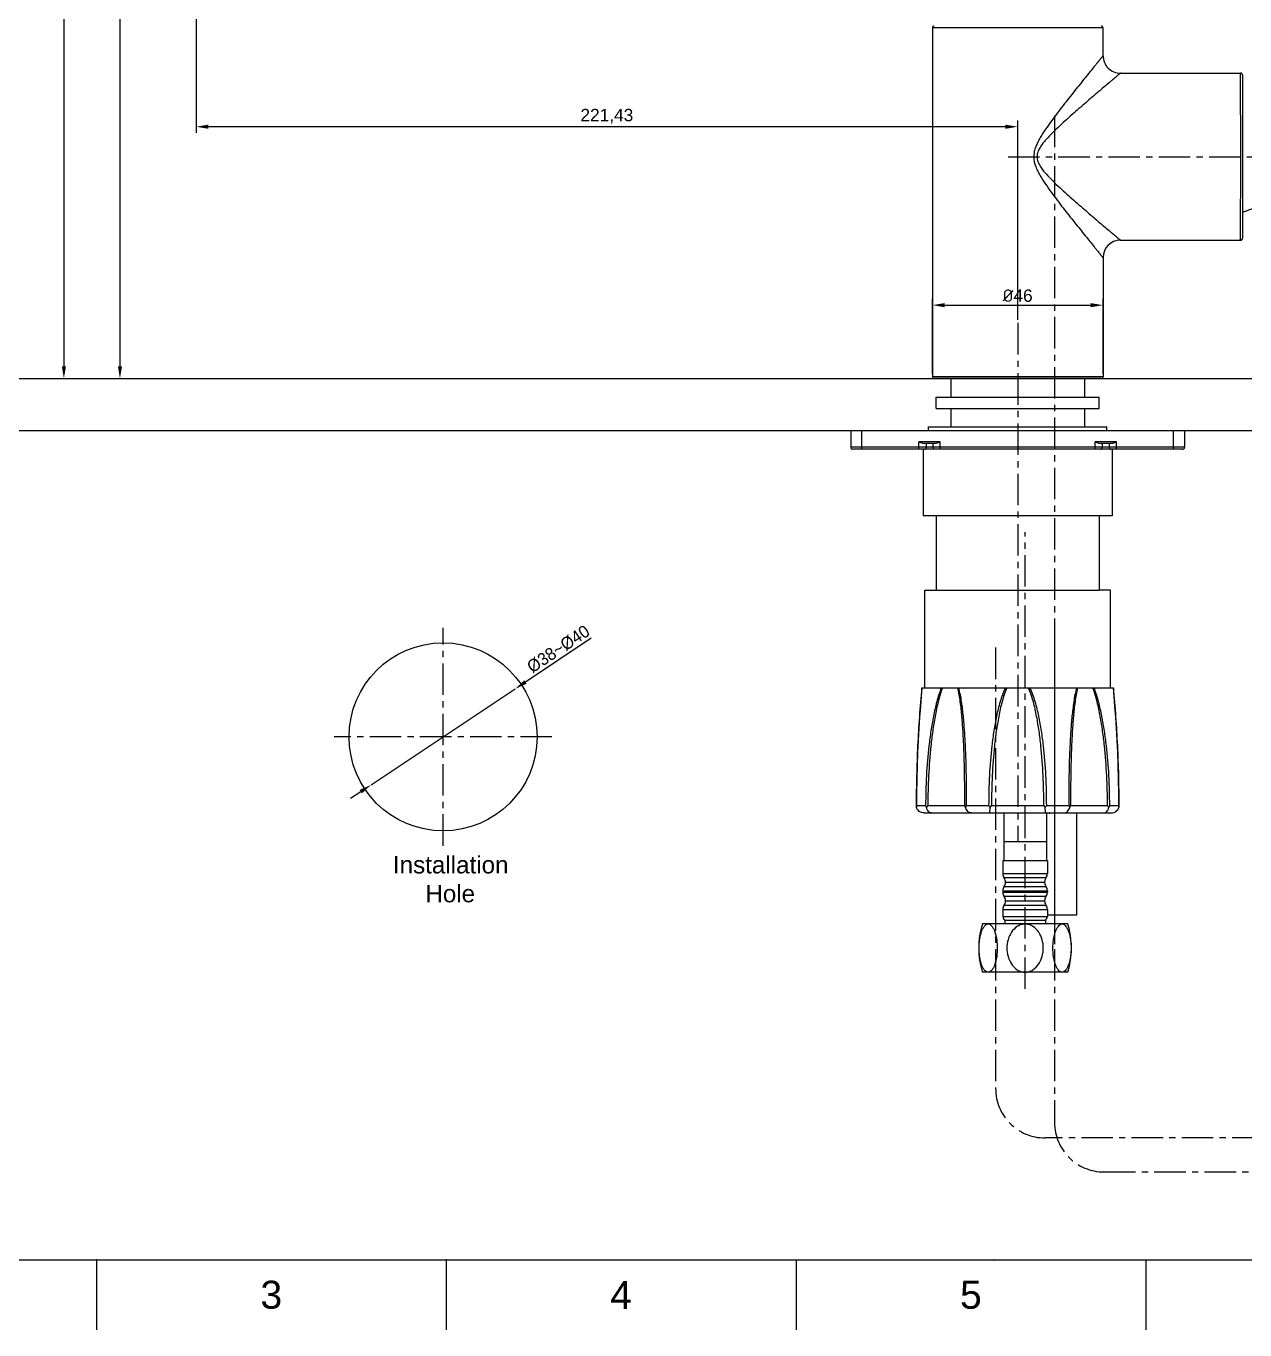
# Model space of a CAD drawing. Header units: millimetres. Extents: x 601 to 1195, y -13 to 407.
# Drawn here: x 742.4 to 988.8, y -13.3 to 250.2 of the extents above; entities that cross this region are included whole.
import ezdxf

# ---------------------------------------------------------------- set-up
doc = ezdxf.new("R2010")
doc.units = ezdxf.units.MM
doc.header["$LTSCALE"] = 0.1
doc.linetypes.add('CENTERX2', pattern=[101.6, 63.5, -12.7, 12.7, -12.7])
for name, color, linetype in [('02___PRT_ALL_AXES', 7, 'Continuous'), ('03___PRT_ALL_CURVES', 7, 'Continuous'), ('CENTER', 1, 'CENTERX2'), ('DIM', 3, 'Continuous'), ('TEXT', 2, 'Continuous')]:
    doc.layers.add(name, color=color, linetype=linetype)
doc.styles.get("Standard").update_dxf_attribs({"font": 'arial.ttf'})
doc.dimstyles.new('ISO-25', dxfattribs={"dimtxt": 2.5, "dimasz": 2.5, "dimexe": 1.25, "dimexo": 0.625, "dimtad": 1, "dimlfac": 1.33325, "dimtxsty": 'Standard', "dimcen": 2.5, "dimadec": 0, "dimazin": 0, "dimtfac": 1, "dimtmove": 0, "dimatfit": 3, "dimfxl": 0, "dimarcsym": 0})

# ---------------------------------------------------------------- blocks, each defined once
blk = doc.blocks.new('*D9')
at = {"layer": 'Defpoints', "color": 0}
for p in [(841.27, 116.27), (812.13, 96.88)]:
    blk.add_point(p, dxfattribs=at)
at = {"layer": 'DIM', "color": 0, "lineweight": -2}
for p, q in [((856.64, 126.5), (843.35, 117.66)), ((812.13, 96.88), (841.27, 116.27)), ((810.05, 95.5), (807.97, 94.11))]:
    blk.add_line(p, q, dxfattribs=at)
at = {"layer": 'DIM', "color": 0}
for points in [[(843.12, 118), (843.58, 117.31), (841.27, 116.27)], [(809.82, 95.84), (810.28, 95.15), (812.13, 96.88)]]:
    blk.add_solid(points, dxfattribs=at)
at = {"layer": 'DIM', "color": 0, "insert": (850, 124.33), "char_height": 2.5, "attachment_point": 5, "rotation": 33.6436}
blk.add_mtext('{\\fMS PGothic|b0|i0|c129|p34;%%C38~%%C40}', dxfattribs=at)
blk = doc.blocks.new('*D10')
at = {"layer": 'Defpoints', "color": 0}
for p in [(960.1, 193.82), (925.6, 179.34), (960.1, 179.34)]:
    blk.add_point(p, dxfattribs=at)
at = {"layer": 'DIM', "color": 0, "lineweight": -2}
for p, q in [((925.6, 179.96), (925.6, 195.07)), ((960.1, 179.96), (960.1, 195.07)), ((928.1, 193.82), (957.6, 193.82))]:
    blk.add_line(p, q, dxfattribs=at)
at = {"layer": 'DIM', "color": 0}
for points in [[(928.1, 194.23), (928.1, 193.4), (925.6, 193.82)], [(957.6, 194.23), (957.6, 193.4), (960.1, 193.82)]]:
    blk.add_solid(points, dxfattribs=at)
at = {"layer": 'DIM', "color": 0, "insert": (942.85, 195.72), "char_height": 2.5, "attachment_point": 5}
blk.add_mtext('{\\fISOCPEUR|b0|i0|c0|p34;%%C}46', dxfattribs=at)
blk = doc.blocks.new('*D12')
at = {"layer": 'Defpoints', "color": 0}
for p in [(778.71, 381.36), (750.05, 178.96), (925.97, 178.96)]:
    blk.add_point(p, dxfattribs=at)
at = {"layer": 'DIM', "color": 0, "lineweight": -2}
for p, q in [((778.08, 381.36), (748.8, 381.36)), ((750.05, 378.86), (750.05, 181.46)), ((925.35, 178.96), (748.8, 178.96))]:
    blk.add_line(p, q, dxfattribs=at)
at = {"layer": 'DIM', "color": 0}
for points in [[(749.63, 378.86), (750.46, 378.86), (750.05, 381.36)], [(749.63, 181.46), (750.46, 181.46), (750.05, 178.96)]]:
    blk.add_solid(points, dxfattribs=at)
at = {"layer": 'DIM', "color": 0, "insert": (747.92, 280.16), "char_height": 2.5, "attachment_point": 5, "rotation": 90}
blk.add_mtext('269,85', dxfattribs=at)
blk = doc.blocks.new('*D13')
at = {"layer": 'Defpoints', "color": 0}
for p in [(776.77, 337.86), (761.38, 178.96), (925.97, 178.96)]:
    blk.add_point(p, dxfattribs=at)
at = {"layer": 'DIM', "color": 0, "lineweight": -2}
for p, q in [((776.14, 337.86), (760.13, 337.86)), ((761.38, 335.36), (761.38, 181.46)), ((925.35, 178.96), (760.13, 178.96))]:
    blk.add_line(p, q, dxfattribs=at)
at = {"layer": 'DIM', "color": 0}
for points in [[(760.96, 335.36), (761.79, 335.36), (761.38, 337.86)], [(760.96, 181.46), (761.79, 181.46), (761.38, 178.96)]]:
    blk.add_solid(points, dxfattribs=at)
at = {"layer": 'DIM', "color": 0, "insert": (759.25, 258.41), "char_height": 2.5, "attachment_point": 5, "rotation": 90}
blk.add_mtext('211,85', dxfattribs=at)
blk = doc.blocks.new('*D14')
at = {"layer": 'Defpoints', "color": 0}
for p in [(776.77, 337.86), (776.77, 229.87), (942.85, 190.21)]:
    blk.add_point(p, dxfattribs=at)
at = {"layer": 'DIM', "color": 0, "lineweight": -2}
for p, q in [((776.77, 337.23), (776.77, 228.62)), ((940.35, 229.87), (779.27, 229.87)), ((942.85, 190.84), (942.85, 231.12))]:
    blk.add_line(p, q, dxfattribs=at)
at = {"layer": 'DIM', "color": 0}
for points in [[(779.27, 230.29), (779.27, 229.45), (776.77, 229.87)], [(940.35, 230.29), (940.35, 229.45), (942.85, 229.87)]]:
    blk.add_solid(points, dxfattribs=at)
at = {"layer": 'DIM', "color": 0, "insert": (859.81, 232), "char_height": 2.5, "attachment_point": 5}
blk.add_mtext('221,43', dxfattribs=at)

msp = doc.modelspace()

# ---------------------------------------------------------------- linework, layer by layer
at = {"color": 7, "linetype": 'Continuous'}
for p, q in [((925.6007, 249.8384), (925.5984, 179.338)), ((952.5064, 249.8368), (925.6007, 249.8384)), ((960.1007, 249.8377), (952.5064, 249.8368)), ((960.1005, 244.2181), (960.1007, 249.8377)), ((963.6257, 240.693), (987.9221, 240.6948)), ((987.9256, 223.8198), (987.9221, 240.6948)), ((988.2971, 240.3198), (988.3005, 223.8198)), ((946.0975, 223.8169), (946.7606, 223.8167)), ((987.9246, 206.9448), (987.9256, 223.8198)), ((988.3005, 223.8198), (988.2996, 207.3198)), ((993.6052, 214.5304), (988.3005, 212.57)), ((963.6238, 206.943), (987.9246, 206.9448)), ((960.0992, 203.4181), (960.0984, 179.3369)), ((942.8484, 179.3366), (925.5984, 179.338)), ((960.0984, 179.3369), (942.8484, 179.3366)), ((940.0727, 178.9617), (925.9734, 178.963)), ((956.9777, 178.9615), (928.71, 178.9625)), ((929.3483, 178.9624), (929.3483, 175.2125)), ((956.3483, 178.9615), (956.3483, 175.2116)), ((957.2033, 178.9616), (956.9755, 178.9615)), ((959.7231, 178.9619), (957.2033, 178.9616)), ((929.3483, 172.9625), (929.3483, 169.2125)), ((956.3483, 172.9616), (956.3483, 169.2121)), ((909.0984, 168.4627), (909.0983, 165.0877)), ((909.0984, 168.4627), (976.5984, 168.4616)), ((911.3483, 164.7126), (911.3484, 168.4626)), ((922.8844, 164.7125), (922.8845, 166.2124)), ((927.1601, 166.2124), (922.8845, 166.2124)), ((927.1601, 164.7124), (927.1601, 166.2124)), ((958.5365, 164.7119), (958.5366, 166.2119)), ((962.8122, 166.2118), (958.5366, 166.2119)), ((962.8122, 164.7118), (962.8122, 166.2118)), ((974.3483, 164.7116), (974.3484, 168.4616)), ((976.5984, 168.4616), (976.5983, 165.0866)), ((959.9837, 165.0869), (909.0983, 165.0877)), ((976.2233, 164.7116), (909.4733, 164.7127)), ((926.168, 165.8374), (923.8766, 165.8374)), ((924.3845, 165.0874), (924.3845, 165.8374)), ((925.713, 165.8374), (925.713, 165.0874)), ((961.8201, 165.8368), (959.5287, 165.8368)), ((959.9837, 165.0869), (959.9837, 165.8369)), ((961.3122, 165.0869), (959.9837, 165.0869)), ((961.3122, 165.8368), (961.3122, 165.0868)), ((976.5983, 165.0866), (961.3122, 165.0868)), ((961.7246, 164.7118), (961.6881, 164.7118)), ((926.3481, 151.2127), (926.3479, 136.2127)), ((959.3481, 151.2122), (959.3479, 136.2122)), ((924.0975, 116.4878), (924.0979, 136.2128)), ((924.0981, 136.2128), (959.3479, 136.2121)), ((961.5976, 136.2122), (959.3479, 136.2121)), ((961.5975, 116.4872), (961.5979, 136.2122)), ((923.4993, 116.4877), (962.1958, 116.4871)), ((962.3478, 114.7609), (962.1958, 116.4871)), ((923.018, 110.5464), (922.867, 108.2766)), ((922.4327, 98.0515), (922.3863, 95.1769)), ((922.3863, 95.1769), (922.3739, 92.4158)), ((922.3783, 92.3088), (922.374, 92.4157)), ((922.4043, 92.7127), (924.2461, 92.7126)), ((924.6898, 92.7126), (932.1709, 92.7123)), ((932.5376, 92.7123), (936.9842, 92.7122)), ((937.5572, 92.7122), (948.1371, 92.712)), ((948.7101, 92.712), (953.1567, 92.712)), ((953.5233, 92.712), (961.0045, 92.712)), ((961.4482, 92.712), (963.29, 92.712)), ((963.3203, 92.415), (963.316, 92.3082)), ((923.9232, 91.2127), (961.771, 91.2121)), ((940.0375, 91.212), (940.0375, 81.51)), ((948.6625, 91.2122), (948.6625, 81.51)), ((951.0454, 91.2123), (952.5495, 91.212)), ((940.0375, 85.4382), (948.6625, 85.4382)), ((939.85, 78.931), (948.85, 78.931)), ((948.5688, 78.0565), (940.1313, 78.0565)), ((940.4124, 77.1975), (948.2876, 77.1975)), ((939.85, 75.4641), (948.85, 75.4641)), ((939.85, 75.181), (948.85, 75.181)), ((940.1313, 76.3385), (948.5688, 76.3385)), ((948.5688, 74.3065), (940.1313, 74.3065)), ((939.85, 71.7141), (948.85, 71.7141)), ((940.1313, 72.5885), (948.5688, 72.5885)), ((940.4124, 73.4475), (948.2876, 73.4475)), ((952.975, 68.76), (935.725, 68.76)), ((939.85, 70.26), (948.85, 70.26)), ((952.975, 59.01), (935.725, 59.01))]:
    msp.add_line(p, q, dxfattribs=at)
for p, q in [((683.7809, 178.962), (999.4145, 178.962)), ((683.7809, 168.4622), (999.4145, 168.4622)), ((615.2102, 0.8691), (1180.8668, 0.8691)), ((756.6244, 0.8691), (756.6244, -13.2723)), ((827.3314, 0.8691), (827.3314, -13.2723)), ((898.0385, 0.8691), (898.0385, -13.2723)), ((968.7456, 0.8691), (968.7456, -13.2723))]:
    msp.add_line(p, q)
for points in [[(923.4993, 116.4878), (923.3472, 114.7615), (923.1792, 112.709)], [(923.3476, 114.7665), (923.1801, 112.7209), (923.018, 110.5464)], [(963.086, 103.4043), (962.9653, 105.897), (962.8278, 108.2761), (962.6768, 110.5459), (962.5158, 112.7084), (962.3469, 114.7724)], [(963.0855, 103.4163), (962.9647, 105.909), (962.827, 108.288), (962.676, 110.5578), (962.5148, 112.7202)], [(923.0189, 110.5586), (922.8678, 108.2888), (922.7294, 105.8975)], [(922.7301, 105.9099), (922.6091, 103.4171), (922.5087, 100.8042), (922.4327, 98.0515)], [(922.7294, 105.8975), (922.6086, 103.4048), (922.5083, 100.7917)], [(963.3079, 95.1825), (963.2618, 98.051), (963.1862, 100.7913), (963.0855, 103.4163)], [(963.3203, 92.4151), (963.3079, 95.1885), (963.2615, 98.0631), (963.1858, 100.8033)], [(922.4329, 98.0639), (922.3865, 95.1893), (922.3753, 92.7133)]]:
    msp.add_lwpolyline(points, dxfattribs=at)
msp.add_circle((826.6999, 106.5771), 19)
for centre, radius, start, end in [((925.9762, 249.8375), 0.375, 90.072041, 179.999825), ((959.7252, 249.8374), 0.375, 0.021538, 89.92761), ((963.6255, 244.218), 3.525, 179.998557, 270.003021), ((987.9221, 240.3198), 0.375, 0.008099, 90.004256), ((963.6242, 203.418), 3.525, 90.00569, 179.997661), ((987.9246, 207.3198), 0.375, 270.004256, 359.999764), ((925.9734, 179.338), 0.375, 179.998109, 269.993514), ((959.7234, 179.3369), 0.375, 270.002703, 359.998109), ((909.4733, 165.0877), 0.375, 179.999054, 269.999054), ((924.0095, 165.0875), 0.375, 269.999054, 359.999054), ((961.6872, 165.0868), 0.375, 179.999054, 269.999054), ((976.2233, 165.0866), 0.375, 269.999054, 359.999054), ((964.2405, 101.4199), 18.1875, 214.17793, 215), ((941.35, 78.931), 1.5, 180, 215.659088), ((938.9125, 77.1821), 1.5, 0.590026, 35.659088), ((938.9125, 77.213), 1.5, 324.340912, 359.409974), ((949.7875, 77.1821), 1.5, 144.340912, 179.409974), ((949.7875, 77.213), 1.5, 180.590026, 215.659088), ((947.35, 78.931), 1.5, 324.340912, 360), ((941.35, 75.4641), 1.5, 144.340912, 180), ((941.35, 75.181), 1.5, 180, 215.659088), ((938.9125, 73.4321), 1.5, 0.590026, 35.659088), ((949.7875, 73.4321), 1.5, 144.340912, 179.409974), ((947.35, 75.4641), 1.5, 360, 35.659088), ((947.35, 75.181), 1.5, 324.340912, 360), ((941.35, 71.7141), 1.5, 144.340912, 180), ((938.9125, 73.463), 1.5, 324.340912, 359.409974), ((949.7875, 73.463), 1.5, 180.590026, 215.659088), ((947.35, 71.7141), 1.5, 360, 35.659088), ((940.6, 70.26), 0.75, 180, 252), ((948.1, 70.26), 0.75, 288, 360)]:
    msp.add_arc(centre, radius, start, end, dxfattribs=at)
for points, knots in [([(960.1005, 244.2181), (960.1005, 244.222), (960.0828, 244.1928), (960.0673, 244.1801), (960.0249, 244.1222), (959.9734, 244.0594), (959.9045, 243.9736), (959.7856, 243.8285), (959.6027, 243.6056), (959.3462, 243.2926), (959.0428, 242.9214), (958.6977, 242.4973), (958.1669, 241.8425), (957.4291, 240.9323), (956.4729, 239.7469), (955.4384, 238.4575), (954.338, 237.0907), (953.1998, 235.6527), (951.618, 233.6414), (950.0336, 231.5577), (948.4852, 229.3915), (947.5649, 227.9695), (946.9078, 226.774), (946.4817, 225.8378), (946.1646, 224.8512), (946.1058, 224.1609), (946.0974, 223.8169)], [0, 0, 0, 0, 0.00046527, 0.00196152, 0.00444822, 0.00788389, 0.01223111, 0.01746488, 0.03050161, 0.04679778, 0.06608267, 0.0880631, 0.11244894, 0.16730614, 0.22875697, 0.29532374, 0.36581411, 0.43946225, 0.51554271, 0.67306949, 0.7537285, 0.83526164, 0.87628016, 0.91742914, 0.95868017, 1, 1, 1, 1]), ([(963.6257, 240.693), (963.6217, 240.693), (963.6116, 240.6777), (963.5842, 240.659), (963.539, 240.6208), (963.4774, 240.5692), (963.3992, 240.5026), (963.2624, 240.3868), (963.0525, 240.2091), (962.7566, 239.9595), (962.406, 239.6635), (962.0059, 239.326), (961.3885, 238.8052), (960.533, 238.0743), (959.4131, 237.1295), (958.1995, 236.0955), (956.9155, 234.9893), (955.5725, 233.8305), (953.7076, 232.1975), (951.8166, 230.5044), (949.9357, 228.7317), (948.7958, 227.5447), (947.937, 226.5345), (947.3548, 225.7185), (946.9814, 224.9663), (946.7869, 224.3211), (946.7698, 223.9842), (946.7606, 223.8167)], [0, 0, 0, 0, 0.00049874, 0.00190576, 0.00436146, 0.00770276, 0.01194785, 0.01709182, 0.02996676, 0.04609035, 0.06517459, 0.08693893, 0.11109332, 0.16547192, 0.22666011, 0.29303402, 0.36345172, 0.43711171, 0.5132972, 0.67126202, 0.75226958, 0.83420288, 0.87545697, 0.91685292, 0.95835757, 0.97917049, 1, 1, 1, 1]), ([(946.0974, 223.8169), (946.0893, 223.1332), (946.3368, 222.1038), (946.906, 220.8622), (947.5626, 219.6653), (948.4831, 218.2435), (950.0317, 216.0767), (951.9898, 213.5062), (953.9408, 211.0381), (955.4366, 209.1763), (956.4724, 207.8881), (957.4273, 206.7022), (958.1659, 205.793), (958.6965, 205.1383), (959.0411, 204.7139), (959.3446, 204.343), (959.6014, 204.0301), (959.784, 203.8074), (959.9029, 203.6614), (959.9716, 203.5779), (960.0239, 203.5119), (960.0651, 203.4651), (960.0835, 203.4346), (960.0992, 203.4226), (960.0992, 203.4181)], [0, 0, 0, 0, 0.08214917, 0.12331882, 0.16436193, 0.24594544, 0.32665502, 0.48427689, 0.63408355, 0.70461044, 0.77118859, 0.83267119, 0.88751576, 0.91191586, 0.93391267, 0.95319101, 0.96948762, 0.9825488, 0.98778507, 0.99211505, 0.99551127, 0.99796256, 0.99946114, 1, 1, 1, 1]), ([(946.7606, 223.8167), (946.7704, 223.6493), (946.7867, 223.3124), (946.9803, 222.6669), (947.3531, 221.9146), (947.9342, 221.098), (948.7923, 220.0873), (949.933, 218.9011), (951.8152, 217.1301), (953.7051, 215.4359), (955.571, 213.8044), (956.9125, 212.6439), (958.1981, 211.5399), (959.4108, 210.505), (960.5311, 209.5611), (961.3865, 208.8306), (962.0034, 208.3094), (962.4036, 207.9718), (962.755, 207.6769), (963.05, 207.4262), (963.2603, 207.2492), (963.3969, 207.1332), (963.4753, 207.0669), (963.5367, 207.015), (963.5824, 206.9776), (963.6088, 206.9575), (963.6196, 206.943), (963.6238, 206.943)], [0, 0, 0, 0, 0.02083192, 0.04164332, 0.08314441, 0.12453937, 0.16579433, 0.24772923, 0.32874105, 0.48670742, 0.56289627, 0.6365475, 0.7069812, 0.77334527, 0.83453232, 0.88890061, 0.91304429, 0.93481784, 0.95392178, 0.97001714, 0.98290016, 0.98804044, 0.99228754, 0.99563009, 0.99808527, 0.99947649, 1, 1, 1, 1]), ([(923.8766, 165.8374), (923.7985, 165.8374), (923.6335, 165.874), (923.3021, 166.002), (923.054, 166.1277), (922.8845, 166.2124)], [0, 0, 0, 0, 0.21977909, 0.46714668, 1, 1, 1, 1]), ([(927.1601, 166.2124), (926.9906, 166.1276), (926.7425, 166.002), (926.4111, 165.8739), (926.2462, 165.8374), (926.168, 165.8374)], [0, 0, 0, 0, 0.53279975, 0.78016068, 1, 1, 1, 1]), ([(959.5287, 165.8368), (959.4505, 165.8369), (959.2855, 165.8734), (958.9542, 166.0015), (958.706, 166.1271), (958.5366, 166.2119)], [0, 0, 0, 0, 0.21982894, 0.46719732, 1, 1, 1, 1]), ([(962.8122, 166.2118), (962.6427, 166.1271), (962.3946, 166.0014), (962.0632, 165.8733), (961.8983, 165.8368), (961.8201, 165.8368)], [0, 0, 0, 0, 0.53280639, 0.78016066, 1, 1, 1, 1]), ([(926.0747, 164.7124), (925.9819, 164.7124), (925.787, 164.7957), (925.713, 164.9922), (925.713, 165.0874)], [0, 0, 0, 0, 0.49366067, 1, 1, 1, 1]), ([(959.6219, 164.7119), (959.7147, 164.7119), (959.9097, 164.7952), (959.9837, 164.9917), (959.9837, 165.0869)], [0, 0, 0, 0, 0.49366067, 1, 1, 1, 1]), ([(922.4043, 92.7127), (922.4043, 96.7363), (922.6015, 104.673), (923.1615, 112.5911), (923.507, 116.4877)], [0, 0, 0, 0, 0.50703509, 1, 1, 1, 1]), ([(927.412, 116.4875), (927.0421, 115.5709), (926.4594, 113.6627), (925.8005, 110.7423), (925.2899, 107.7733), (924.7635, 103.7819), (924.3527, 98.759), (924.2462, 94.7282), (924.2461, 92.7126)], [0, 0, 0, 0, 0.12309982, 0.24769231, 0.37279011, 0.4981086, 0.74898948, 1, 1, 1, 1]), ([(927.6319, 116.4875), (927.2823, 115.5624), (926.7402, 113.6433), (926.1285, 110.7153), (925.6557, 107.7452), (925.1685, 103.7576), (924.7885, 98.7444), (924.6898, 94.7233), (924.6898, 92.7126)], [0, 0, 0, 0, 0.1233759, 0.24805339, 0.37314858, 0.49842185, 0.74915999, 1, 1, 1, 1]), ([(932.1709, 92.7123), (932.171, 94.7225), (932.1394, 98.7374), (932.0074, 103.7489), (931.8106, 107.7395), (931.5978, 110.7062), (931.3386, 113.1556), (931.0398, 115.08), (930.8439, 116.0246), (930.7249, 116.4874)], [0, 0, 0, 0, 0.25276692, 0.50484695, 0.63033113, 0.75515244, 0.87882733, 0.93990348, 1, 1, 1, 1]), ([(932.5376, 92.7123), (932.5376, 94.7273), (932.5016, 98.7509), (932.3515, 103.7721), (932.1288, 107.7667), (931.8906, 110.7327), (931.5428, 113.647), (931.1887, 115.5627), (930.9314, 116.4874)], [0, 0, 0, 0, 0.25319632, 0.50559241, 0.63114328, 0.75592384, 0.87938338, 1, 1, 1, 1]), ([(940.3589, 116.4872), (939.9229, 115.5829), (939.2574, 113.6761), (938.5428, 110.7468), (938.012, 107.7745), (937.4822, 103.7822), (937.0852, 98.7581), (936.9842, 94.7277), (936.9842, 92.7122)], [0, 0, 0, 0, 0.12469126, 0.24952848, 0.37445887, 0.49947046, 0.74965623, 1, 1, 1, 1]), ([(940.6604, 116.4872), (940.4552, 116.03), (940.1002, 115.0907), (939.5259, 113.1687), (938.9815, 110.718), (938.4955, 107.7462), (938.0118, 103.7574), (937.6493, 98.7434), (937.5572, 94.7228), (937.5572, 92.7122)], [0, 0, 0, 0, 0.06238016, 0.124782, 0.24962019, 0.37454628, 0.49954775, 0.74970229, 1, 1, 1, 1]), ([(948.1371, 92.712), (948.1371, 94.7227), (948.0451, 98.7433), (947.6828, 103.7573), (947.1992, 107.7461), (946.7133, 110.7179), (946.1691, 113.1687), (945.5948, 115.0906), (945.2399, 116.03), (945.0346, 116.4871)], [0, 0, 0, 0, 0.25029825, 0.50045336, 0.62545516, 0.75038184, 0.87522047, 0.93762165, 1, 1, 1, 1]), ([(948.7101, 92.712), (948.7101, 94.7276), (948.6093, 98.7579), (948.2125, 103.7821), (947.6828, 107.7744), (947.152, 110.7467), (946.4375, 113.676), (945.7721, 115.5828), (945.3361, 116.4871)], [0, 0, 0, 0, 0.25034458, 0.50053138, 0.62554356, 0.75047477, 0.87531251, 1, 1, 1, 1]), ([(954.7636, 116.487), (954.5064, 115.5622), (954.1522, 113.6466), (953.8042, 110.7323), (953.5659, 107.7664), (953.3431, 103.7717), (953.1929, 98.7505), (953.1567, 94.7269), (953.1567, 92.712)], [0, 0, 0, 0, 0.12061724, 0.24407641, 0.3688571, 0.49440777, 0.74680372, 1, 1, 1, 1]), ([(954.9702, 116.487), (954.7303, 115.5541), (954.4093, 113.6285), (954.0964, 110.7063), (953.8844, 107.739), (953.6871, 103.7486), (953.5551, 98.737), (953.5234, 94.7221), (953.5233, 92.712)], [0, 0, 0, 0, 0.12113353, 0.24481368, 0.36964072, 0.4951304, 0.7472217, 1, 1, 1, 1]), ([(961.0045, 92.712), (961.0045, 94.7227), (960.906, 98.7438), (960.5261, 103.757), (960.039, 107.7447), (959.5664, 110.7148), (958.9548, 113.6428), (958.4127, 115.5619), (958.0632, 116.487)], [0, 0, 0, 0, 0.25084102, 0.50157991, 0.62685382, 0.75194979, 0.87662719, 1, 1, 1, 1]), ([(961.4482, 92.712), (961.4482, 94.7276), (961.3417, 98.7584), (960.9312, 103.7813), (960.4049, 107.7728), (959.8943, 110.7418), (959.2356, 113.6622), (958.653, 115.5704), (958.2831, 116.487)], [0, 0, 0, 0, 0.25101163, 0.50189332, 0.62721252, 0.7523112, 0.87690361, 1, 1, 1, 1]), ([(962.1881, 116.4871), (962.5335, 112.5904), (963.0931, 104.6723), (963.2901, 96.7356), (963.29, 92.712)], [0, 0, 0, 0, 0.49296797, 1, 1, 1, 1]), ([(923.9232, 91.2127), (923.5904, 91.2127), (922.9076, 91.4111), (922.4734, 91.9907), (922.3783, 92.3088)], [0, 0, 0, 0, 0.50056596, 1, 1, 1, 1]), ([(924.2461, 92.7126), (924.2583, 92.6784), (924.3123, 92.5391), (924.3809, 92.4057), (924.4391, 92.3087)], [0, 0, 0, 0, 0.24294244, 1, 1, 1, 1]), ([(924.4391, 92.3087), (924.4582, 92.3424), (924.5381, 92.4792), (924.6233, 92.6129), (924.6898, 92.7126)], [0, 0, 0, 0, 0.24413663, 1, 1, 1, 1]), ([(925.4273, 91.2126), (925.3165, 91.2126), (925.0814, 91.269), (924.7829, 91.5059), (924.5559, 91.8654), (924.4682, 92.1535), (924.4391, 92.3087)], [0, 0, 0, 0, 0.2090518, 0.43838547, 0.70210872, 1, 1, 1, 1]), ([(932.1709, 92.7123), (932.1784, 92.6783), (932.2127, 92.5402), (932.2626, 92.406), (932.3078, 92.3085)], [0, 0, 0, 0, 0.24473366, 1, 1, 1, 1]), ([(932.3078, 92.3085), (932.3242, 92.3421), (932.3945, 92.4802), (932.474, 92.6135), (932.5376, 92.7123)], [0, 0, 0, 0, 0.24174581, 1, 1, 1, 1]), ([(933.5045, 91.2123), (933.3746, 91.2123), (933.104, 91.267), (932.6097, 91.5822), (932.3785, 92.0081), (932.3078, 92.3085)], [0, 0, 0, 0, 0.22527758, 0.4649193, 1, 1, 1, 1]), ([(937.1357, 91.2123), (937.1449, 91.2123), (937.1642, 91.2426), (937.1806, 91.2962), (937.2024, 91.3908), (937.2321, 91.5792), (937.2637, 91.8901), (937.278, 92.1577), (937.2831, 92.3083)], [0, 0, 0, 0, 0.02469671, 0.07824683, 0.16315243, 0.27883629, 0.59464569, 1, 1, 1, 1]), ([(948.5585, 91.2121), (948.5494, 91.2121), (948.5301, 91.2425), (948.5136, 91.296), (948.4918, 91.3906), (948.4621, 91.579), (948.4306, 91.8899), (948.4163, 92.1575), (948.4111, 92.3082)], [0, 0, 0, 0, 0.02469671, 0.07824683, 0.16315244, 0.27883631, 0.59464572, 1, 1, 1, 1]), ([(952.1897, 91.212), (952.3196, 91.212), (952.5902, 91.2667), (953.0846, 91.5819), (953.3157, 92.0077), (953.3865, 92.3081)], [0, 0, 0, 0, 0.22527758, 0.4649193, 1, 1, 1, 1]), ([(953.1567, 92.712), (953.1783, 92.6784), (953.2605, 92.5471), (953.3362, 92.4116), (953.3865, 92.3081)], [0, 0, 0, 0, 0.25763322, 1, 1, 1, 1]), ([(953.3865, 92.3081), (953.4018, 92.3411), (953.4582, 92.4718), (953.5007, 92.6085), (953.5233, 92.712)], [0, 0, 0, 0, 0.2558089, 1, 1, 1, 1]), ([(960.2669, 91.212), (960.3777, 91.212), (960.6128, 91.2684), (960.9113, 91.5053), (961.1383, 91.8648), (961.2261, 92.1529), (961.2551, 92.3081)], [0, 0, 0, 0, 0.2090518, 0.43838547, 0.70210873, 1, 1, 1, 1]), ([(961.0045, 92.712), (961.0269, 92.6784), (961.1139, 92.5459), (961.1968, 92.4107), (961.2551, 92.3081)], [0, 0, 0, 0, 0.25511239, 1, 1, 1, 1]), ([(961.2551, 92.3081), (961.2749, 92.3411), (961.3489, 92.4708), (961.4109, 92.6075), (961.4482, 92.712)], [0, 0, 0, 0, 0.25728523, 1, 1, 1, 1]), ([(961.771, 91.2121), (962.1038, 91.2121), (962.7866, 91.4105), (963.2209, 91.99), (963.316, 92.3082)], [0, 0, 0, 0, 0.50056595, 1, 1, 1, 1]), ([(936.8805, 59.01), (936.7357, 59.01), (936.4164, 59.1239), (936.0461, 59.5122), (935.7335, 60.0496), (935.4797, 60.7038), (935.2834, 61.4385), (935.0961, 62.5029), (935.0079, 63.885), (935.0961, 65.2672), (935.2834, 66.3315), (935.4797, 67.0663), (935.7335, 67.7205), (936.0461, 68.2578), (936.4164, 68.6461), (936.7357, 68.76), (936.8805, 68.76)], [0, 0, 0, 0, 0.03928281, 0.08655475, 0.14311898, 0.20710001, 0.27635341, 0.34913839, 0.4999993, 0.65086036, 0.72364601, 0.79290041, 0.856882, 0.91344596, 0.96071757, 1, 1, 1, 1]), ([(936.8805, 68.76), (937.0253, 68.76), (937.3447, 68.6461), (937.715, 68.2578), (938.0276, 67.7205), (938.2814, 67.0663), (938.4776, 66.3315), (938.665, 65.2672), (938.7532, 63.885), (938.665, 62.5029), (938.4776, 61.4385), (938.2814, 60.7038), (938.0276, 60.0495), (937.715, 59.5122), (937.3447, 59.1239), (937.0253, 59.01), (936.8805, 59.01)], [0, 0, 0, 0, 0.03928279, 0.08655491, 0.14311919, 0.20710033, 0.27635421, 0.34913957, 0.50000076, 0.65086063, 0.7236457, 0.79289987, 0.85688162, 0.91344588, 0.96071757, 1, 1, 1, 1]), ([(944.35, 68.76), (944.07, 68.76), (943.5064, 68.6709), (942.4883, 68.1797), (941.5002, 67.1291), (940.8244, 65.5695), (940.6015, 63.8854), (940.8242, 62.2012), (941.4999, 60.6414), (942.488, 59.5905), (943.5062, 59.0991), (944.0699, 59.01), (944.35, 59.01)], [0, 0, 0, 0, 0.06258617, 0.12520393, 0.24985378, 0.37485343, 0.49997446, 0.6250962, 0.75010127, 0.87476788, 0.93740091, 1, 1, 1, 1]), ([(944.35, 59.01), (944.63, 59.01), (945.1937, 59.0991), (946.2118, 59.5904), (947.2, 60.6412), (947.8757, 62.2008), (948.0985, 63.8849), (947.8758, 65.569), (947.2001, 67.1287), (946.212, 68.1795), (945.1938, 68.6709), (944.6301, 68.76), (944.35, 68.76)], [0, 0, 0, 0, 0.06258842, 0.1252164, 0.24988376, 0.37488064, 0.49998673, 0.62510431, 0.7501105, 0.87476964, 0.93739787, 1, 1, 1, 1]), ([(951.8195, 59.01), (951.6747, 59.01), (951.3553, 59.1239), (950.985, 59.5122), (950.6724, 60.0496), (950.4186, 60.7038), (950.2224, 61.4385), (950.035, 62.5029), (949.9468, 63.885), (950.035, 65.2672), (950.2224, 66.3315), (950.4186, 67.0663), (950.6724, 67.7205), (950.985, 68.2578), (951.3553, 68.6461), (951.6747, 68.76), (951.8195, 68.76)], [0, 0, 0, 0, 0.03928269, 0.08655465, 0.14311886, 0.20709984, 0.27635324, 0.34913823, 0.49999918, 0.6508603, 0.72364598, 0.79290037, 0.85688194, 0.91344591, 0.96071754, 1, 1, 1, 1]), ([(951.8195, 68.76), (951.9643, 68.76), (952.2836, 68.6461), (952.6539, 68.2578), (952.9665, 67.7205), (953.2203, 67.0663), (953.4166, 66.3315), (953.6039, 65.2672), (953.6921, 63.885), (953.6039, 62.5029), (953.4166, 61.4385), (953.2203, 60.7038), (952.9665, 60.0495), (952.6539, 59.5122), (952.2836, 59.1239), (951.9643, 59.01), (951.8195, 59.01)], [0, 0, 0, 0, 0.03928261, 0.08655445, 0.14311851, 0.20709937, 0.27635292, 0.34913821, 0.49999982, 0.6508602, 0.72364601, 0.79290091, 0.85688261, 0.91344639, 0.96071772, 1, 1, 1, 1])]:
    msp.add_open_spline(points, degree=3, knots=knots, dxfattribs=at)
for points in [[(922.3739, 92.4158), (922.3738, 92.5153), (922.3845, 92.6152), (922.4043, 92.7127)], [(936.9842, 92.7122), (937.0808, 92.5754), (937.1811, 92.4412), (937.2831, 92.3083)], [(937.2831, 92.3083), (937.379, 92.4398), (937.4709, 92.5743), (937.5572, 92.7122)], [(948.1371, 92.712), (948.2234, 92.5741), (948.3152, 92.4396), (948.4111, 92.3082)], [(948.4111, 92.3082), (948.5131, 92.441), (948.6134, 92.5752), (948.7101, 92.712)], [(963.29, 92.712), (963.3098, 92.6145), (963.3205, 92.5146), (963.3203, 92.4151)]]:
    msp.add_open_spline(points, degree=3, dxfattribs=at)
for p in [(756.6244, 0.8691), (827.3314, 0.8691), (938.0385, 0.8691)]:
    msp.add_point(p)
at = {"layer": '02___PRT_ALL_AXES', "color": 7, "linetype": 'Continuous'}
for p, q in [((929.3483, 178.9624), (929.3483, 175.2125)), ((956.3483, 178.9615), (956.3483, 175.2116)), ((926.3483, 172.963), (926.3484, 175.213)), ((926.3484, 175.213), (929.1611, 175.2125)), ((929.1611, 175.2125), (956.5357, 175.2116)), ((956.5357, 175.2116), (959.3484, 175.2119)), ((959.3483, 172.9619), (959.3484, 175.2119)), ((926.3483, 172.963), (929.161, 172.9625)), ((929.161, 172.9625), (956.5357, 172.9616)), ((929.3483, 172.9625), (929.3483, 169.2125)), ((956.3483, 172.9616), (956.3483, 169.2121)), ((956.5357, 172.9616), (959.3483, 172.9619)), ((924.8484, 169.2128), (956.7234, 169.2121)), ((924.8484, 168.4624), (924.8484, 169.2128)), ((956.7234, 169.2121), (960.8484, 169.2122)), ((960.8484, 168.4618), (960.8484, 169.2122)), ((923.7233, 164.7128), (923.7231, 151.2128)), ((961.9733, 164.7122), (961.9731, 151.2122)), ((925.9731, 151.2126), (923.7231, 151.2128)), ((959.7231, 151.212), (925.9731, 151.2126)), ((961.9731, 151.2122), (959.7231, 151.212)), ((954.8124, 70.5947), (954.8124, 91.2124)), ((939.85, 81.51), (939.85, 78.931)), ((948.8496, 81.51), (939.8504, 81.51)), ((948.85, 81.51), (948.85, 78.931)), ((939.85, 75.4641), (939.85, 75.181)), ((948.85, 75.4641), (948.85, 75.181)), ((939.85, 71.7141), (939.85, 70.26)), ((948.85, 71.7141), (948.85, 70.26)), ((940.225, 69.51), (940.225, 68.76)), ((940.2253, 69.51), (948.4747, 69.51)), ((948.475, 69.51), (948.475, 68.76)), ((948.85, 70.5947), (954.8124, 70.5947))]:
    msp.add_line(p, q, dxfattribs=at)
for centre, start, end in [((951.1938, 63.885), 162.507675, 197.492325), ((937.5063, 63.885), 342.507675, 17.492325)]:
    msp.add_arc(centre, 16.2188, start, end, dxfattribs=at)
at = {"layer": '03___PRT_ALL_CURVES', "color": 4, "linetype": 'Continuous'}
for p, q in [((923.4876, 116.4878), (962.2074, 116.4871)), ((962.2074, 116.4872), (962.203, 116.4872))]:
    msp.add_line(p, q, dxfattribs=at)
at = {"layer": 'CENTER'}
for p, q in [((950.3124, 232.07), (950.3124, 64.704)), ((940.9055, 223.82), (1014.8332, 223.82)), ((942.8489, 190.2125), (942.8478, 85.4181)), ((944.35, 55.6503), (944.35, 147.92)), ((826.6999, 84.5771), (826.6999, 128.5771)), ((938.3876, 124.6177), (938.3876, 35.5291)), ((950.3124, 124.6177), (950.3124, 28.6432)), ((848.6999, 106.5771), (804.6999, 106.5771)), ((1012.868, 25.5291), (948.3876, 25.5291)), ((960.3124, 18.6432), (1069.336, 18.6432))]:
    msp.add_line(p, q, dxfattribs=at)
for centre in [(948.3876, 35.5291), (960.3124, 28.6432)]:
    msp.add_arc(centre, 10, 180, 270, dxfattribs=at)

# ---------------------------------------------------------------- texts
at = {"char_height": 5.6566, "attachment_point": 5}
for s, insert in [('3', (791.9779, -6.2016)), ('4', (862.685, -6.2016)), ('5', (933.392, -6.2016))]:
    msp.add_mtext_dynamic_manual_height_columns(s, width=50, gutter_width=12.5, heights=[0], dxfattribs=dict(at, insert=insert))
at = {"layer": 'TEXT', "insert": (813.7866, 82.4771), "char_height": 3.5, "attachment_point": 1}
msp.add_mtext_dynamic_manual_height_columns('{\\W2.03891; }Installation \\P{\\W6.86844; }Hole', width=28.122448, gutter_width=12.5, heights=[0], dxfattribs=at)

# ---------------------------------------------------------------- dimensions: what is measured, and where the dimension line sits
at = {"layer": 'DIM'}
for base, p1, picture, middle in [((750.047, 178.963), (778.7056, 381.3624), '*D12', (747.9196, 280.1627)), ((761.3752, 178.963), (776.7666, 337.8585), '*D13', (759.2478, 258.4108))]:
    dim = msp.add_linear_dim(base=base, p1=p1, p2=(925.9733, 178.963), angle=90, dimstyle='ISO-25', dxfattribs=at)
    dim.commit()
    dim.dimension.update_dxf_attribs({"geometry": picture, "text_midpoint": middle})
dim = msp.add_linear_dim(base=(776.7669, 229.8692), p1=(942.8489, 190.2125), p2=(776.7669, 337.8585), dimstyle='ISO-25', dxfattribs=at)
dim.commit()
dim.dimension.update_dxf_attribs({"geometry": '*D14', "text_midpoint": (859.8079, 231.9966)})
dim = msp.add_linear_dim(base=(960.0984, 193.8155), p1=(925.5984, 179.338), p2=(960.0984, 179.3369), text='{\\fISOCPEUR|b0|i0|c0|p34;%%C}<>', dimstyle='ISO-25', dxfattribs=at)
dim.commit()
dim.dimension.update_dxf_attribs({"geometry": '*D10', "text_midpoint": (942.8484, 195.717)})
dim = msp.add_diameter_dim_2p(p1=(812.1312, 96.8816), p2=(841.2687, 116.2725), text='{\\fMS PGothic|b0|i0|c129|p34;%%C38~%%C40}', dimstyle='ISO-25', dxfattribs=at)
dim.commit()
dim.dimension.update_dxf_attribs({"geometry": '*D9', "text_midpoint": (849.9976, 124.3338)})

doc.saveas('drawing.dxf')
